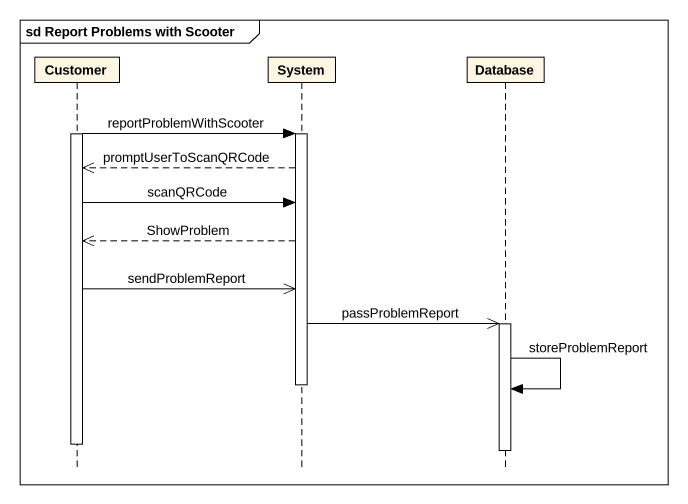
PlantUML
@startuml
mainframe sd Report Problems with Scooter
hide footbox
participant Customer
participant System
participant "Database" as Database_

activate Customer
Customer -> System : reportProblemWithScooter
activate System
System -->> Customer : promptUserToScanQRCode
Customer -> System : scanQRCode
System -->> Customer : ShowProblem
Customer ->> System : sendProblemReport
System ->> Database_ : passProblemReport
activate Database_
deactivate System
Database_ -> Database_ : storeProblemReport
deactivate Customer
deactivate Database_
@enduml
